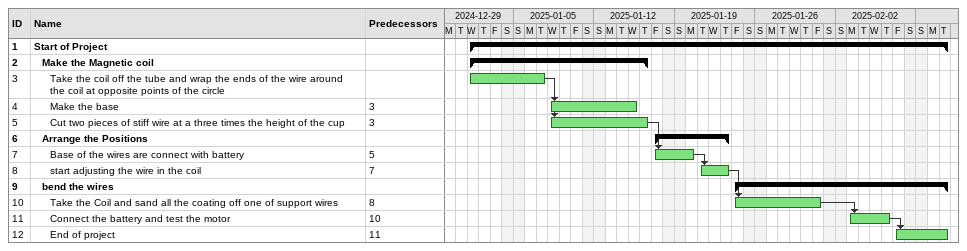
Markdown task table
| ID | Level | Task | Start | Finish | Predecessors |
|---|---|---|---|---|---|
| 1 | 1 | **Start of Project** | 2025-01-01 | 2025-02-11 |  |
| 2 | 2 | **Make the Magnetic coil** | 2025-01-01 | 2025-01-16 |  |
| 3 | 3 | Take the coil off the tube and wrap the ends of the wire around the coil at opposite points of the circle | 2025-01-01 | 2025-01-07 |  |
| 4 | 3 | Make the base | 2025-01-08 | 2025-01-15 | 3 |
| 5 | 3 | Cut two pieces of stiff wire at a three times the height of the cup | 2025-01-08 | 2025-01-16 | 3 |
| 6 | 2 | **Arrange the Positions** | 2025-01-17 | 2025-01-23 |  |
| 7 | 3 | Base of the wires are connect with battery | 2025-01-17 | 2025-01-20 | 5 |
| 8 | 3 | start adjusting the wire in the coil | 2025-01-21 | 2025-01-23 | 7 |
| 9 | 2 | **bend the wires** | 2025-01-24 | 2025-02-11 |  |
| 10 | 3 | Take the Coil and sand all the coating off one of support wires | 2025-01-24 | 2025-01-31 | 8 |
| 11 | 3 | Connect the battery and test the motor | 2025-02-03 | 2025-02-06 | 10 |
| 12 | 3 | End of project | 2025-02-07 | 2025-02-11 | 11 |
